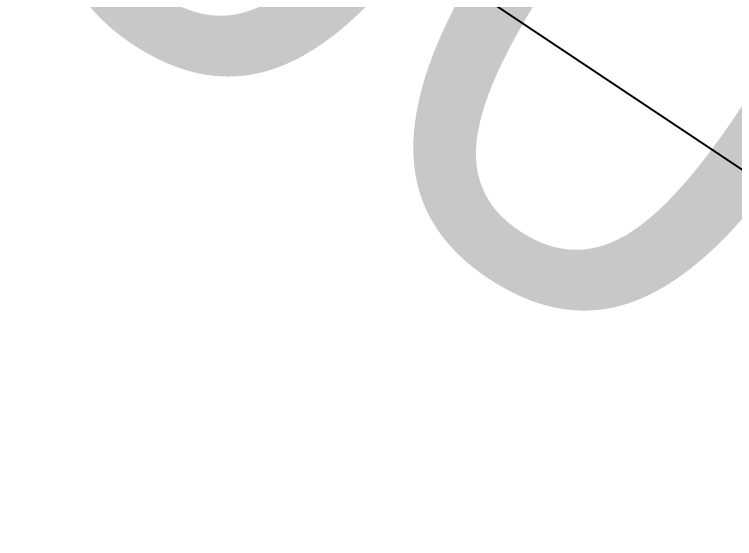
# Model space of a CAD drawing. Header units: metres. Extents: x 286430 to 323604, y 7400965 to 7466168.
# Drawn here: x 287182.72 to 287187.98, y 7465663.51 to 7465667.33 of the extents above; entities that cross this region are included whole.
import ezdxf
from ezdxf.enums import TextEntityAlignment as Align

# ---------------------------------------------------------------- set-up
doc = ezdxf.new("R2010")
doc.units = ezdxf.units.M
doc.header["$LTSCALE"] = 10
doc.linetypes.add('DASHED2', pattern=[0.375, 0.25, -0.125])
doc.layers.get('0').update_dxf_attribs({"linetype": 'DASHED2'})
doc.layers.add('_LIMITE CONCESS', color=30, linetype='CONC_LINE')
doc.layers.add('ACAD-2B-SEM FOTOS$0$U-HZ-AMV', color=3, linetype='Continuous')
doc.layers.add('ACAD-2B-SEM FOTOS$0$U-HZ-EIXO CARGA', color=170, linetype='ACAD-2B-SEM FOTOS$0$CARGA_LINE', lineweight=30)
doc.layers.add('ACAD-Trecho total_TIC_02_ESTACAS_GERAL$0$U-HZ-ESTACAS', color=3, linetype='Continuous', lineweight=30)
doc.styles.add('ACAD-2B-SEM FOTOS$0$ARIAL', font='arial.ttf')
doc.styles.add('ACAD-2B-SEM FOTOS$0$Standard', font='arial.ttf')
doc.styles.add('ACAD-Trecho total_TIC_02_ESTACAS_GERAL$0$ARIAL', font='arial.ttf')
doc.styles.add('ACAD-Trecho total_TIC_02_ESTACAS_GERAL$0$Standard', font='arial.ttf')
doc.styles.get("Standard").update_dxf_attribs({"font": 'simplex.shx'})
doc.linetypes.add('ACAD-2B-SEM FOTOS$0$CARGA_LINE', pattern='A,3.5,-0.25,["CARGA",ACAD-2B-SEM FOTOS$0$Standard,S=0.175,R=0,X=-0.05,Y=-0.1],-0.95', length=4.7)
doc.linetypes.add('ACAD-Trecho total_TIC_02_ESTACAS_GERAL$0$TIC_LINE', pattern='A,3.5,-0.25,["TIC",ACAD-Trecho total_TIC_02_ESTACAS_GERAL$0$Standard,S=0.175,R=0,X=-0.05,Y=-0.1],-0.5', length=4.25)
doc.linetypes.add('CONC_LINE', pattern='A,3.5,-0.25,["CONC",Standard,S=0.175,R=0,X=-0.05,Y=-0.1],-0.75', length=4.5)

# ---------------------------------------------------------------- blocks, each defined once
blk = doc.blocks.new('ACAD-2B-SEM FOTOS')
at = {"layer": 'ACAD-2B-SEM FOTOS$0$U-HZ-EIXO CARGA', "lineweight": 30, "flags": 128}
blk.add_lwpolyline([(287349.0388, 7465559.9603), (287288.2969, 7465599.2367), (286948.0866, 7465826.4567)], dxfattribs=at)
at = {"layer": 'ACAD-2B-SEM FOTOS$0$U-HZ-AMV', "style": 'ACAD-2B-SEM FOTOS$0$ARIAL'}
for rotation, p in [(329.8274, (288810.4166, 7465082.9839)), (140.5803, (288880.0399, 7465033.4415))]:
    blk.add_attdef('1:18,5', text='', height=2, rotation=rotation, dxfattribs=at).set_placement(p, align=Align.MIDDLE_CENTER)
blk = doc.blocks.new('ACAD-Trecho total_TIC_02_ESTACAS_GERAL')
at = {"layer": 'ACAD-Trecho total_TIC_02_ESTACAS_GERAL$0$U-HZ-ESTACAS', "linetype": 'ACAD-Trecho total_TIC_02_ESTACAS_GERAL$0$TIC_LINE', "lineweight": 30, "insert": (287193.7139, 7465665.378), "char_height": 4, "attachment_point": 8, "rotation": 146.6442, "style": 'ACAD-Trecho total_TIC_02_ESTACAS_GERAL$0$ARIAL'}
blk.add_mtext('{\\C3;105+800}', dxfattribs=at)

msp = doc.modelspace()

# ---------------------------------------------------------------- block references
at = {"linetype": 'ByBlock'}
msp.add_blockref('ACAD-Trecho total_TIC_02_ESTACAS_GERAL', (0, 0), dxfattribs=at)
at = {"layer": '_LIMITE CONCESS'}
msp.add_blockref('ACAD-2B-SEM FOTOS', (0, 0), dxfattribs=at)

doc.saveas('drawing.dxf')
